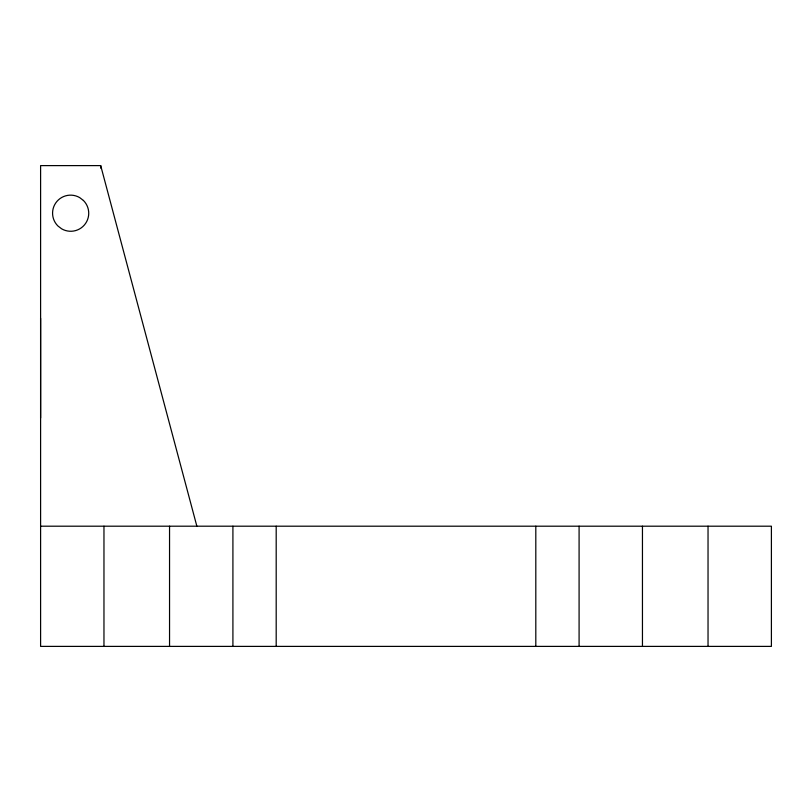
<?xml version="1.0" encoding="UTF-8"?>
<svg xmlns="http://www.w3.org/2000/svg" width="812" height="812" viewBox="0 0 812 812"><rect width="100%" height="100%" fill="white"/><g stroke="black" fill="none" stroke-linecap="round" stroke-linejoin="round"><path stroke-width="1.22" d="M40.6 526.196L771.4 526.196L771.4 646.393L40.6 646.393L40.6 165.607L100.698 165.607L196.859 526.196M708.034 526.196L708.034 646.393M642.454 526.196L642.454 646.393M579.088 526.196L579.088 646.393M535.808 526.196L535.808 646.393M276.192 526.196L276.192 646.393M232.912 526.196L232.912 646.393M169.546 526.196L169.546 646.393M103.966 526.196L103.966 646.393M100.698 165.607L100.698 168.135M40.6 318.304L40.6 418.018M83.403 200.452L79.667 197.59A18.026 18.026 0 0 0 57.896 225.959L61.631 228.822A18.026 18.026 0 0 0 83.403 200.452"/></g></svg>
